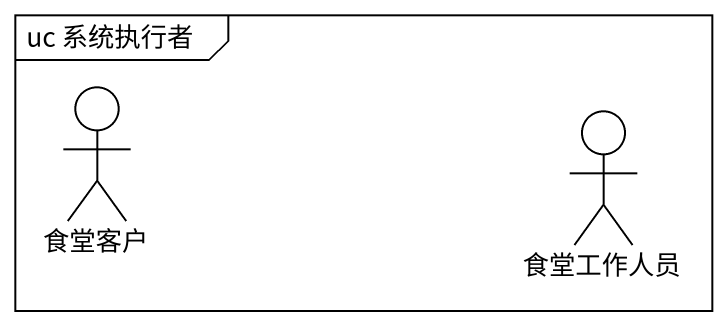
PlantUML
@startuml
mainframe uc 系统执行者
actor 食堂客户
actor 食堂工作人员
@enduml
